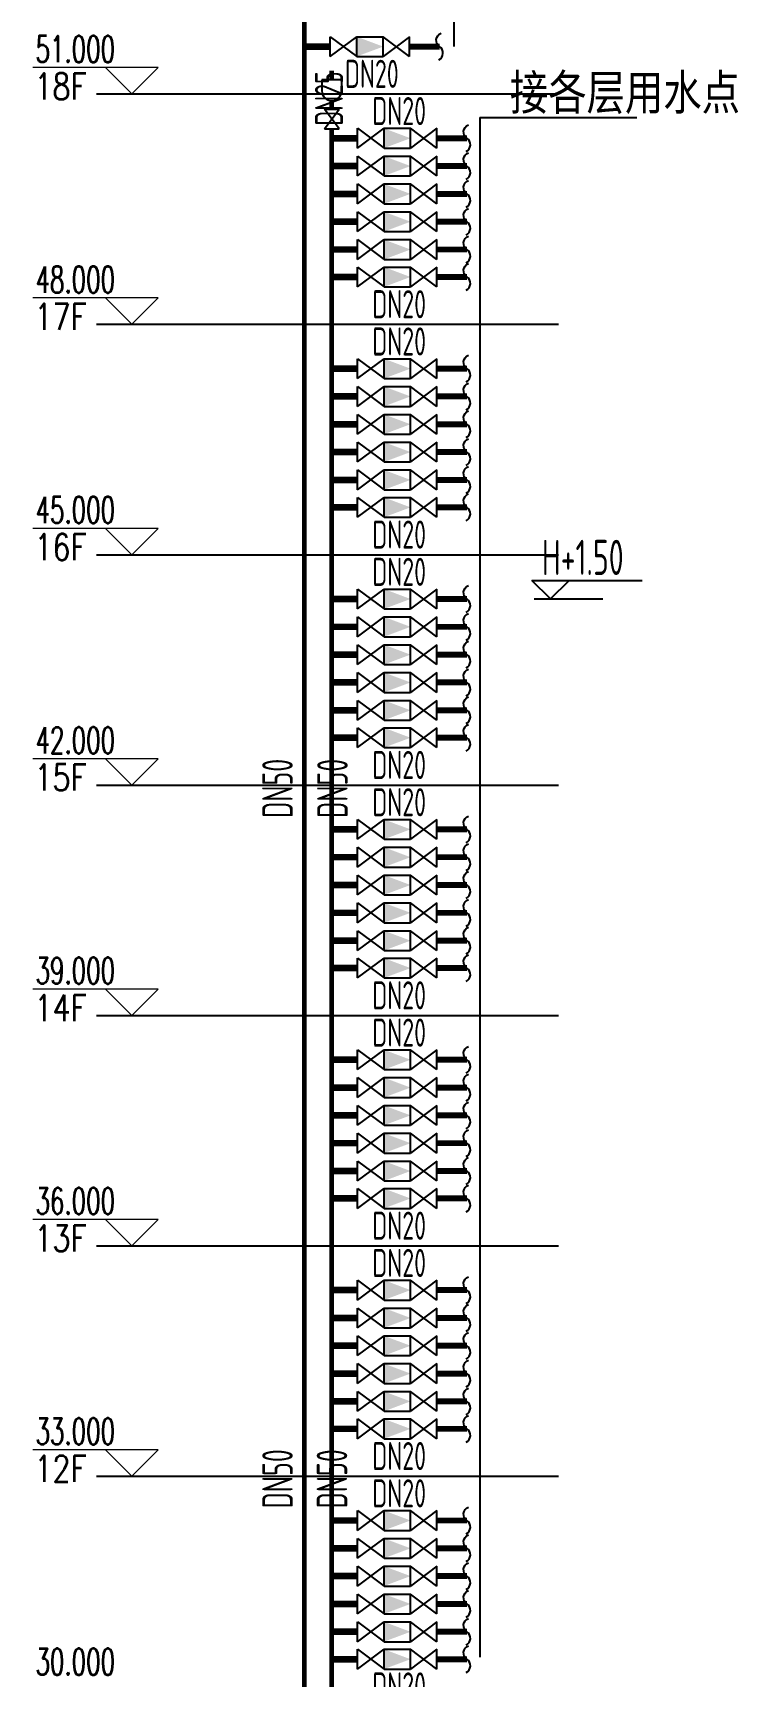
# Model space of a CAD drawing. Header units: millimetres. Extents: x 10779125 to 11142123, y -372083 to -144871.
# Drawn here: x 10897013 to 10902793, y -314739 to -301272 of the extents above; entities that cross this region are included whole.
import ezdxf
from ezdxf.enums import TextEntityAlignment as Align

# ---------------------------------------------------------------- set-up
doc = ezdxf.new("R2010")
doc.units = ezdxf.units.MM
doc.header["$LTSCALE"] = 1000
doc.header["$MEASUREMENT"] = 0
doc.layers.get('0').update_dxf_attribs({"color": 255, "linetype": 'CONTINUOUS'})
for name, color, linetype in [('_标注', 7, 'CONTINUOUS'), ('JG', 1, 'CONTINUOUS'), ('TWT', 7, 'CONTINUOUS'), ('TWT_TEXT', 7, 'CONTINUOUS'), ('W-OTHERS02', 7, 'CONTINUOUS'), ('WW_PJ', 7, 'CONTINUOUS'), ('喷淋', 6, 'CONTINUOUS'), ('消防', 3, 'CONTINUOUS')]:
    doc.layers.add(name, color=color, linetype=linetype)
doc.layers.add('TWT_ELEV', color=3, linetype='CONTINUOUS', lineweight=15)
doc.styles.add('_TWT_DIM', font='SIMPLEX', dxfattribs={"width": 0.8, "height": 3.5, "bigfont": 'HZTXT'})
doc.styles.add('_TWT_DIM_ELE', font='SIMPLEX', dxfattribs={"width": 0.8, "height": 3.5, "bigfont": 'HZTXT'})
doc.styles.add('gps_hz', font='tssdeng.shx', dxfattribs={"width": 0.7, "bigfont": 'tssdchn.shx'})
doc.styles.get("Standard").update_dxf_attribs({"font": 'symbol.ttf'})

# ---------------------------------------------------------------- blocks, each defined once
blk = doc.blocks.new('$DGFH')
blk.add_lwpolyline([(0.07, -1.01, -0.575183), (0, 0, 0.604745), (-0.11, 1.01, 16.924828)], format="xyb")

msp = doc.modelspace()

# ---------------------------------------------------------------- linework, layer by layer
for p, q in [((10900462.9, -290955), (10900462.9, -301384.8)), ((10900676.6, -301967), (10901961.8, -301967)), ((10900676.6, -301967), (10900676.6, -314583.6)), ((10901122.4, -305911.8), (10901684, -305911.8))]:
    msp.add_line(p, q)
at = {"layer": 'JG'}
for points, const_width in [([(10899237.9, -288179.3), (10899237.9, -333249.1)], 40.1), ([(10899237.9, -301384.7), (10899450.2, -301384.7)], 54.2), ([(10900100.4, -301384.7), (10900346.4, -301384.7)], 48.8), ([(10899462, -301657.8), (10899462, -301583.1)], 40.1), ([(10899462, -301898.7), (10899462, -301827)], 40.1), ([(10899462, -302059.3), (10899462, -333397.2)], 40.1), ([(10899462, -302135.8), (10899674.3, -302135.8)], 54.2), ([(10900324.5, -302135.8), (10900570.5, -302135.8)], 48.8), ([(10899462, -302363.8), (10899674.3, -302363.8)], 54.2), ([(10900324.5, -302363.8), (10900570.5, -302363.8)], 48.8), ([(10899462, -302591.7), (10899674.3, -302591.7)], 54.2), ([(10900324.5, -302591.7), (10900570.5, -302591.7)], 48.8), ([(10899462, -302819.7), (10899674.3, -302819.7)], 54.2), ([(10900324.5, -302819.7), (10900570.5, -302819.7)], 48.8), ([(10899462, -303047.7), (10899674.3, -303047.7)], 54.2), ([(10900324.5, -303047.7), (10900570.5, -303047.7)], 48.8), ([(10899462, -303272.7), (10899674.3, -303272.7)], 54.2), ([(10900324.5, -303272.7), (10900570.5, -303272.7)], 48.8), ([(10899462, -304023.8), (10899674.3, -304023.8)], 54.2), ([(10900324.5, -304023.8), (10900570.5, -304023.8)], 48.8), ([(10899462, -304251.8), (10899674.3, -304251.8)], 54.2), ([(10900324.5, -304251.8), (10900570.5, -304251.8)], 48.8), ([(10899462, -304479.7), (10899674.3, -304479.7)], 54.2), ([(10900324.5, -304479.7), (10900570.5, -304479.7)], 48.8), ([(10899462, -304707.7), (10899674.3, -304707.7)], 54.2), ([(10900324.5, -304707.7), (10900570.5, -304707.7)], 48.8), ([(10899462, -304935.7), (10899674.3, -304935.7)], 54.2), ([(10900324.5, -304935.7), (10900570.5, -304935.7)], 48.8), ([(10899462, -305160.7), (10899674.3, -305160.7)], 54.2), ([(10900324.5, -305160.7), (10900570.5, -305160.7)], 48.8), ([(10899462, -305911.8), (10899674.3, -305911.8)], 54.2), ([(10900324.5, -305911.8), (10900570.5, -305911.8)], 48.8), ([(10899462, -306139.8), (10899674.3, -306139.8)], 54.2), ([(10900324.5, -306139.8), (10900570.5, -306139.8)], 48.8), ([(10899462, -306367.7), (10899674.3, -306367.7)], 54.2), ([(10900324.5, -306367.7), (10900570.5, -306367.7)], 48.8), ([(10899462, -306595.7), (10899674.3, -306595.7)], 54.2), ([(10900324.5, -306595.7), (10900570.5, -306595.7)], 48.8), ([(10899462, -306823.7), (10899674.3, -306823.7)], 54.2), ([(10900324.5, -306823.7), (10900570.5, -306823.7)], 48.8), ([(10899462, -307048.7), (10899674.3, -307048.7)], 54.2), ([(10900324.5, -307048.7), (10900570.5, -307048.7)], 48.8), ([(10899462, -307799.8), (10899674.3, -307799.8)], 54.2), ([(10900324.5, -307799.8), (10900570.5, -307799.8)], 48.8), ([(10899462, -308027.8), (10899674.3, -308027.8)], 54.2), ([(10900324.5, -308027.8), (10900570.5, -308027.8)], 48.8), ([(10899462, -308255.7), (10899674.3, -308255.7)], 54.2), ([(10900324.5, -308255.7), (10900570.5, -308255.7)], 48.8), ([(10899462, -308483.7), (10899674.3, -308483.7)], 54.2), ([(10900324.5, -308483.7), (10900570.5, -308483.7)], 48.8), ([(10899462, -308711.7), (10899674.3, -308711.7)], 54.2), ([(10900324.5, -308711.7), (10900570.5, -308711.7)], 48.8), ([(10899462, -308936.7), (10899674.3, -308936.7)], 54.2), ([(10900324.5, -308936.7), (10900570.5, -308936.7)], 48.8), ([(10899462, -309687.8), (10899674.3, -309687.8)], 54.2), ([(10900324.5, -309687.8), (10900570.5, -309687.8)], 48.8), ([(10899462, -309915.8), (10899674.3, -309915.8)], 54.2), ([(10900324.5, -309915.8), (10900570.5, -309915.8)], 48.8), ([(10899462, -310143.7), (10899674.3, -310143.7)], 54.2), ([(10900324.5, -310143.7), (10900570.5, -310143.7)], 48.8), ([(10899462, -310371.7), (10899674.3, -310371.7)], 54.2), ([(10900324.5, -310371.7), (10900570.5, -310371.7)], 48.8), ([(10899462, -310599.7), (10899674.3, -310599.7)], 54.2), ([(10900324.5, -310599.7), (10900570.5, -310599.7)], 48.8), ([(10899462, -310824.7), (10899674.3, -310824.7)], 54.2), ([(10900324.5, -310824.7), (10900570.5, -310824.7)], 48.8), ([(10899462, -311575.8), (10899674.3, -311575.8)], 54.2), ([(10900324.5, -311575.8), (10900570.5, -311575.8)], 48.8), ([(10899462, -311803.8), (10899674.3, -311803.8)], 54.2), ([(10900324.5, -311803.8), (10900570.5, -311803.8)], 48.8), ([(10899462, -312031.7), (10899674.3, -312031.7)], 54.2), ([(10900324.5, -312031.7), (10900570.5, -312031.7)], 48.8), ([(10899462, -312259.7), (10899674.3, -312259.7)], 54.2), ([(10900324.5, -312259.7), (10900570.5, -312259.7)], 48.8), ([(10899462, -312487.7), (10899674.3, -312487.7)], 54.2), ([(10900324.5, -312487.7), (10900570.5, -312487.7)], 48.8), ([(10899462, -312712.7), (10899674.3, -312712.7)], 54.2), ([(10900324.5, -312712.7), (10900570.5, -312712.7)], 48.8), ([(10899462, -313463.8), (10899674.3, -313463.8)], 54.2), ([(10900324.5, -313463.8), (10900570.5, -313463.8)], 48.8), ([(10899462, -313691.8), (10899674.3, -313691.8)], 54.2), ([(10900324.5, -313691.8), (10900570.5, -313691.8)], 48.8), ([(10899462, -313919.7), (10899674.3, -313919.7)], 54.2), ([(10900324.5, -313919.7), (10900570.5, -313919.7)], 48.8), ([(10899462, -314147.7), (10899674.3, -314147.7)], 54.2), ([(10900324.5, -314147.7), (10900570.5, -314147.7)], 48.8), ([(10899462, -314375.7), (10899674.3, -314375.7)], 54.2), ([(10900324.5, -314375.7), (10900570.5, -314375.7)], 48.8), ([(10899462, -314600.7), (10899674.3, -314600.7)], 54.2), ([(10900324.5, -314600.7), (10900570.5, -314600.7)], 48.8)]:
    msp.add_lwpolyline(points, dxfattribs=dict(at, const_width=const_width))
at = {"layer": 'TWT', "color": 8}
for p, q in [((10897534.8, -301772.8), (10901321.3, -301772.8)), ((10897534.8, -303660.8), (10901321.3, -303660.8)), ((10897534.8, -305548.8), (10901321.3, -305548.8)), ((10897534.8, -307436.8), (10901321.3, -307436.8)), ((10897534.8, -309324.8), (10901321.3, -309324.8)), ((10897534.8, -311212.8), (10901321.3, -311212.8)), ((10897534.8, -313100.8), (10901321.3, -313100.8))]:
    msp.add_line(p, q, dxfattribs=at)
at = {"layer": 'TWT_ELEV'}
for p, q in [((10898041, -301556.8), (10897013.5, -301556.8)), ((10897825, -301772.8), (10897609, -301556.8)), ((10897825, -301772.8), (10898041, -301556.8)), ((10898041, -303444.8), (10897013.5, -303444.8)), ((10897825, -303660.8), (10897609, -303444.8)), ((10897825, -303660.8), (10898041, -303444.8)), ((10898041, -305332.8), (10897013.5, -305332.8)), ((10897825, -305548.8), (10897609, -305332.8)), ((10897825, -305548.8), (10898041, -305332.8)), ((10898041, -307220.8), (10897013.5, -307220.8)), ((10897825, -307436.8), (10897609, -307220.8)), ((10897825, -307436.8), (10898041, -307220.8)), ((10898041, -309108.8), (10897013.5, -309108.8)), ((10897825, -309324.8), (10897609, -309108.8)), ((10897825, -309324.8), (10898041, -309108.8)), ((10898041, -310996.8), (10897013.5, -310996.8)), ((10897825, -311212.8), (10897609, -310996.8)), ((10897825, -311212.8), (10898041, -310996.8)), ((10898041, -312884.8), (10897013.5, -312884.8)), ((10897825, -313100.8), (10897609, -312884.8)), ((10897825, -313100.8), (10898041, -312884.8))]:
    msp.add_line(p, q, dxfattribs=at)
at = {"layer": 'W-OTHERS02', "color": 0}
for p, q in [((10901254.5, -305911.8), (10901101.8, -305759)), ((10901101.8, -305759), (10901989.3, -305759)), ((10901254.5, -305911.8), (10901101.8, -305759)), ((10901101.8, -305759), (10902006.9, -305759)), ((10901254.5, -305911.8), (10901407.3, -305759)), ((10901254.5, -305911.8), (10901407.3, -305759))]:
    msp.add_line(p, q, dxfattribs=at)
at = {"layer": '喷淋'}
for p, q in [((10899450.2, -301465.9), (10899450.2, -301303.4)), ((10899450.2, -301465.9), (10899666.9, -301303.4)), ((10899450.2, -301303.4), (10899666.9, -301465.9)), ((10899666.9, -301303.4), (10899883.6, -301303.4)), ((10899666.9, -301465.9), (10899666.9, -301303.4)), ((10899666.9, -301465.9), (10899666.9, -301303.4)), ((10899666.9, -301465.9), (10899666.9, -301303.4)), ((10899666.9, -301465.9), (10899666.9, -301303.4)), ((10899666.9, -301465.9), (10899666.9, -301303.4)), ((10899666.9, -301465.9), (10899666.9, -301303.4)), ((10899666.9, -301465.9), (10899666.9, -301303.4)), ((10899666.9, -301465.9), (10899666.9, -301303.4)), ((10899666.9, -301465.9), (10899666.9, -301303.4)), ((10899883.6, -301465.9), (10899883.6, -301303.4)), ((10900100.4, -301465.9), (10899883.6, -301303.4)), ((10900100.4, -301303.4), (10899883.6, -301465.9)), ((10900100.4, -301465.9), (10900100.4, -301303.4)), ((10899666.9, -301465.9), (10899883.6, -301465.9)), ((10899522.2, -302059.3), (10899401.8, -301898.7)), ((10899401.8, -302059.3), (10899522.2, -301898.7)), ((10899401.8, -301898.7), (10899522.2, -301898.7)), ((10899401.8, -302059.3), (10899522.2, -302059.3)), ((10899674.3, -302217.1), (10899674.3, -302054.5)), ((10899674.3, -302217.1), (10899891, -302054.5)), ((10899674.3, -302054.5), (10899891, -302217.1)), ((10899891, -302054.5), (10900107.8, -302054.5)), ((10899891, -302217.1), (10899891, -302054.5)), ((10899891, -302217.1), (10899891, -302054.5)), ((10899891, -302217.1), (10899891, -302054.5)), ((10899891, -302217.1), (10899891, -302054.5)), ((10899891, -302217.1), (10899891, -302054.5)), ((10899891, -302217.1), (10899891, -302054.5)), ((10899891, -302217.1), (10899891, -302054.5)), ((10899891, -302217.1), (10899891, -302054.5)), ((10899891, -302217.1), (10899891, -302054.5)), ((10900107.8, -302217.1), (10900107.8, -302054.5)), ((10900324.5, -302217.1), (10900107.8, -302054.5)), ((10900324.5, -302054.5), (10900107.8, -302217.1)), ((10900324.5, -302217.1), (10900324.5, -302054.5)), ((10899674.3, -302445), (10899674.3, -302282.5)), ((10899674.3, -302445), (10899891, -302282.5)), ((10899674.3, -302282.5), (10899891, -302445)), ((10899891, -302217.1), (10900107.8, -302217.1)), ((10899891, -302282.5), (10900107.8, -302282.5)), ((10899891, -302445), (10899891, -302282.5)), ((10899891, -302445), (10899891, -302282.5)), ((10899891, -302445), (10899891, -302282.5)), ((10899891, -302445), (10899891, -302282.5)), ((10899891, -302445), (10899891, -302282.5)), ((10899891, -302445), (10899891, -302282.5)), ((10899891, -302445), (10899891, -302282.5)), ((10899891, -302445), (10899891, -302282.5)), ((10899891, -302445), (10899891, -302282.5)), ((10900107.8, -302445), (10900107.8, -302282.5)), ((10900324.5, -302445), (10900107.8, -302282.5)), ((10900324.5, -302282.5), (10900107.8, -302445)), ((10900324.5, -302445), (10900324.5, -302282.5)), ((10899891, -302445), (10900107.8, -302445)), ((10899674.3, -302673), (10899674.3, -302510.5)), ((10899674.3, -302673), (10899891, -302510.5)), ((10899674.3, -302510.5), (10899891, -302673)), ((10899891, -302510.5), (10900107.8, -302510.5)), ((10899891, -302673), (10899891, -302510.5)), ((10899891, -302673), (10899891, -302510.5)), ((10899891, -302673), (10899891, -302510.5)), ((10899891, -302673), (10899891, -302510.5)), ((10899891, -302673), (10899891, -302510.5)), ((10899891, -302673), (10899891, -302510.5)), ((10899891, -302673), (10899891, -302510.5)), ((10899891, -302673), (10899891, -302510.5)), ((10899891, -302673), (10899891, -302510.5)), ((10900107.8, -302673), (10900107.8, -302510.5)), ((10900324.5, -302673), (10900107.8, -302510.5)), ((10900324.5, -302510.5), (10900107.8, -302673)), ((10900324.5, -302673), (10900324.5, -302510.5)), ((10899674.3, -302901), (10899674.3, -302738.4)), ((10899674.3, -302901), (10899891, -302738.4)), ((10899674.3, -302738.4), (10899891, -302901)), ((10899891, -302673), (10900107.8, -302673)), ((10899891, -302738.4), (10900107.8, -302738.4)), ((10899891, -302901), (10899891, -302738.4)), ((10899891, -302901), (10899891, -302738.4)), ((10899891, -302901), (10899891, -302738.4)), ((10899891, -302901), (10899891, -302738.4)), ((10899891, -302901), (10899891, -302738.4)), ((10899891, -302901), (10899891, -302738.4)), ((10899891, -302901), (10899891, -302738.4)), ((10899891, -302901), (10899891, -302738.4)), ((10899891, -302901), (10899891, -302738.4)), ((10900107.8, -302901), (10900107.8, -302738.4)), ((10900324.5, -302901), (10900107.8, -302738.4)), ((10900324.5, -302738.4), (10900107.8, -302901)), ((10900324.5, -302901), (10900324.5, -302738.4)), ((10899674.3, -303129), (10899674.3, -302966.4)), ((10899674.3, -303129), (10899891, -302966.4)), ((10899674.3, -302966.4), (10899891, -303129)), ((10899891, -302901), (10900107.8, -302901)), ((10899891, -302966.4), (10900107.8, -302966.4)), ((10899891, -303129), (10899891, -302966.4)), ((10899891, -303129), (10899891, -302966.4)), ((10899891, -303129), (10899891, -302966.4)), ((10899891, -303129), (10899891, -302966.4)), ((10899891, -303129), (10899891, -302966.4)), ((10899891, -303129), (10899891, -302966.4)), ((10899891, -303129), (10899891, -302966.4)), ((10899891, -303129), (10899891, -302966.4)), ((10899891, -303129), (10899891, -302966.4)), ((10900107.8, -303129), (10900107.8, -302966.4)), ((10900324.5, -303129), (10900107.8, -302966.4)), ((10900324.5, -302966.4), (10900107.8, -303129)), ((10900324.5, -303129), (10900324.5, -302966.4)), ((10899891, -303129), (10900107.8, -303129)), ((10899674.3, -303353.9), (10899674.3, -303191.4)), ((10899674.3, -303353.9), (10899891, -303191.4)), ((10899674.3, -303191.4), (10899891, -303353.9)), ((10899891, -303191.4), (10900107.8, -303191.4)), ((10899891, -303353.9), (10899891, -303191.4)), ((10899891, -303353.9), (10899891, -303191.4)), ((10899891, -303353.9), (10899891, -303191.4)), ((10899891, -303353.9), (10899891, -303191.4)), ((10899891, -303353.9), (10899891, -303191.4)), ((10899891, -303353.9), (10899891, -303191.4)), ((10899891, -303353.9), (10899891, -303191.4)), ((10899891, -303353.9), (10899891, -303191.4)), ((10899891, -303353.9), (10899891, -303191.4)), ((10900107.8, -303353.9), (10900107.8, -303191.4)), ((10900324.5, -303353.9), (10900107.8, -303191.4)), ((10900324.5, -303191.4), (10900107.8, -303353.9)), ((10900324.5, -303353.9), (10900324.5, -303191.4)), ((10899891, -303353.9), (10900107.8, -303353.9)), ((10899674.3, -304105.1), (10899674.3, -303942.5)), ((10899674.3, -304105.1), (10899891, -303942.5)), ((10899674.3, -303942.5), (10899891, -304105.1)), ((10899891, -303942.5), (10900107.8, -303942.5)), ((10899891, -304105.1), (10899891, -303942.5)), ((10899891, -304105.1), (10899891, -303942.5)), ((10899891, -304105.1), (10899891, -303942.5)), ((10899891, -304105.1), (10899891, -303942.5)), ((10899891, -304105.1), (10899891, -303942.5)), ((10899891, -304105.1), (10899891, -303942.5)), ((10899891, -304105.1), (10899891, -303942.5)), ((10899891, -304105.1), (10899891, -303942.5)), ((10899891, -304105.1), (10899891, -303942.5)), ((10900107.8, -304105.1), (10900107.8, -303942.5)), ((10900324.5, -304105.1), (10900107.8, -303942.5)), ((10900324.5, -303942.5), (10900107.8, -304105.1)), ((10900324.5, -304105.1), (10900324.5, -303942.5)), ((10899674.3, -304333), (10899674.3, -304170.5)), ((10899674.3, -304333), (10899891, -304170.5)), ((10899674.3, -304170.5), (10899891, -304333)), ((10899891, -304105.1), (10900107.8, -304105.1)), ((10899891, -304170.5), (10900107.8, -304170.5)), ((10899891, -304333), (10899891, -304170.5)), ((10899891, -304333), (10899891, -304170.5)), ((10899891, -304333), (10899891, -304170.5)), ((10899891, -304333), (10899891, -304170.5)), ((10899891, -304333), (10899891, -304170.5)), ((10899891, -304333), (10899891, -304170.5)), ((10899891, -304333), (10899891, -304170.5)), ((10899891, -304333), (10899891, -304170.5)), ((10899891, -304333), (10899891, -304170.5)), ((10900107.8, -304333), (10900107.8, -304170.5)), ((10900324.5, -304333), (10900107.8, -304170.5)), ((10900324.5, -304170.5), (10900107.8, -304333)), ((10900324.5, -304333), (10900324.5, -304170.5)), ((10899891, -304333), (10900107.8, -304333)), ((10899674.3, -304561), (10899674.3, -304398.5)), ((10899674.3, -304561), (10899891, -304398.5)), ((10899674.3, -304398.5), (10899891, -304561)), ((10899891, -304398.5), (10900107.8, -304398.5)), ((10899891, -304561), (10899891, -304398.5)), ((10899891, -304561), (10899891, -304398.5)), ((10899891, -304561), (10899891, -304398.5)), ((10899891, -304561), (10899891, -304398.5)), ((10899891, -304561), (10899891, -304398.5)), ((10899891, -304561), (10899891, -304398.5)), ((10899891, -304561), (10899891, -304398.5)), ((10899891, -304561), (10899891, -304398.5)), ((10899891, -304561), (10899891, -304398.5)), ((10900107.8, -304561), (10900107.8, -304398.5)), ((10900324.5, -304561), (10900107.8, -304398.5)), ((10900324.5, -304398.5), (10900107.8, -304561)), ((10900324.5, -304561), (10900324.5, -304398.5)), ((10899674.3, -304789), (10899674.3, -304626.4)), ((10899674.3, -304789), (10899891, -304626.4)), ((10899674.3, -304626.4), (10899891, -304789)), ((10899891, -304561), (10900107.8, -304561)), ((10899891, -304626.4), (10900107.8, -304626.4)), ((10899891, -304789), (10899891, -304626.4)), ((10899891, -304789), (10899891, -304626.4)), ((10899891, -304789), (10899891, -304626.4)), ((10899891, -304789), (10899891, -304626.4)), ((10899891, -304789), (10899891, -304626.4)), ((10899891, -304789), (10899891, -304626.4)), ((10899891, -304789), (10899891, -304626.4)), ((10899891, -304789), (10899891, -304626.4)), ((10899891, -304789), (10899891, -304626.4)), ((10900107.8, -304789), (10900107.8, -304626.4)), ((10900324.5, -304789), (10900107.8, -304626.4)), ((10900324.5, -304626.4), (10900107.8, -304789)), ((10900324.5, -304789), (10900324.5, -304626.4)), ((10899674.3, -305017), (10899674.3, -304854.4)), ((10899674.3, -305017), (10899891, -304854.4)), ((10899674.3, -304854.4), (10899891, -305017)), ((10899891, -304789), (10900107.8, -304789)), ((10899891, -304854.4), (10900107.8, -304854.4)), ((10899891, -305017), (10899891, -304854.4)), ((10899891, -305017), (10899891, -304854.4)), ((10899891, -305017), (10899891, -304854.4)), ((10899891, -305017), (10899891, -304854.4)), ((10899891, -305017), (10899891, -304854.4)), ((10899891, -305017), (10899891, -304854.4)), ((10899891, -305017), (10899891, -304854.4)), ((10899891, -305017), (10899891, -304854.4)), ((10899891, -305017), (10899891, -304854.4)), ((10900107.8, -305017), (10900107.8, -304854.4)), ((10900324.5, -305017), (10900107.8, -304854.4)), ((10900324.5, -304854.4), (10900107.8, -305017)), ((10900324.5, -305017), (10900324.5, -304854.4)), ((10899891, -305017), (10900107.8, -305017)), ((10899674.3, -305241.9), (10899674.3, -305079.4)), ((10899674.3, -305241.9), (10899891, -305079.4)), ((10899674.3, -305079.4), (10899891, -305241.9)), ((10899891, -305079.4), (10900107.8, -305079.4)), ((10899891, -305241.9), (10899891, -305079.4)), ((10899891, -305241.9), (10899891, -305079.4)), ((10899891, -305241.9), (10899891, -305079.4)), ((10899891, -305241.9), (10899891, -305079.4)), ((10899891, -305241.9), (10899891, -305079.4)), ((10899891, -305241.9), (10899891, -305079.4)), ((10899891, -305241.9), (10899891, -305079.4)), ((10899891, -305241.9), (10899891, -305079.4)), ((10899891, -305241.9), (10899891, -305079.4)), ((10900107.8, -305241.9), (10900107.8, -305079.4)), ((10900324.5, -305241.9), (10900107.8, -305079.4)), ((10900324.5, -305079.4), (10900107.8, -305241.9)), ((10900324.5, -305241.9), (10900324.5, -305079.4)), ((10899891, -305241.9), (10900107.8, -305241.9)), ((10899674.3, -305993.1), (10899674.3, -305830.5)), ((10899674.3, -305993.1), (10899891, -305830.5)), ((10899674.3, -305830.5), (10899891, -305993.1)), ((10899891, -305830.5), (10900107.8, -305830.5)), ((10899891, -305993.1), (10899891, -305830.5)), ((10899891, -305993.1), (10899891, -305830.5)), ((10899891, -305993.1), (10899891, -305830.5)), ((10899891, -305993.1), (10899891, -305830.5)), ((10899891, -305993.1), (10899891, -305830.5)), ((10899891, -305993.1), (10899891, -305830.5)), ((10899891, -305993.1), (10899891, -305830.5)), ((10899891, -305993.1), (10899891, -305830.5)), ((10899891, -305993.1), (10899891, -305830.5)), ((10900107.8, -305993.1), (10900107.8, -305830.5)), ((10900324.5, -305993.1), (10900107.8, -305830.5)), ((10900324.5, -305830.5), (10900107.8, -305993.1)), ((10900324.5, -305993.1), (10900324.5, -305830.5)), ((10899674.3, -306221), (10899674.3, -306058.5)), ((10899674.3, -306221), (10899891, -306058.5)), ((10899674.3, -306058.5), (10899891, -306221)), ((10899891, -305993.1), (10900107.8, -305993.1)), ((10899891, -306058.5), (10900107.8, -306058.5)), ((10899891, -306221), (10899891, -306058.5)), ((10899891, -306221), (10899891, -306058.5)), ((10899891, -306221), (10899891, -306058.5)), ((10899891, -306221), (10899891, -306058.5)), ((10899891, -306221), (10899891, -306058.5)), ((10899891, -306221), (10899891, -306058.5)), ((10899891, -306221), (10899891, -306058.5)), ((10899891, -306221), (10899891, -306058.5)), ((10899891, -306221), (10899891, -306058.5)), ((10900107.8, -306221), (10900107.8, -306058.5)), ((10900324.5, -306221), (10900107.8, -306058.5)), ((10900324.5, -306058.5), (10900107.8, -306221)), ((10900324.5, -306221), (10900324.5, -306058.5)), ((10899891, -306221), (10900107.8, -306221)), ((10899674.3, -306449), (10899674.3, -306286.5)), ((10899674.3, -306449), (10899891, -306286.5)), ((10899674.3, -306286.5), (10899891, -306449)), ((10899891, -306286.5), (10900107.8, -306286.5)), ((10899891, -306449), (10899891, -306286.5)), ((10899891, -306449), (10899891, -306286.5)), ((10899891, -306449), (10899891, -306286.5)), ((10899891, -306449), (10899891, -306286.5)), ((10899891, -306449), (10899891, -306286.5)), ((10899891, -306449), (10899891, -306286.5)), ((10899891, -306449), (10899891, -306286.5)), ((10899891, -306449), (10899891, -306286.5)), ((10899891, -306449), (10899891, -306286.5)), ((10900107.8, -306449), (10900107.8, -306286.5)), ((10900324.5, -306449), (10900107.8, -306286.5)), ((10900324.5, -306286.5), (10900107.8, -306449)), ((10900324.5, -306449), (10900324.5, -306286.5)), ((10899674.3, -306677), (10899674.3, -306514.4)), ((10899674.3, -306677), (10899891, -306514.4)), ((10899674.3, -306514.4), (10899891, -306677)), ((10899891, -306449), (10900107.8, -306449)), ((10899891, -306514.4), (10900107.8, -306514.4)), ((10899891, -306677), (10899891, -306514.4)), ((10899891, -306677), (10899891, -306514.4)), ((10899891, -306677), (10899891, -306514.4)), ((10899891, -306677), (10899891, -306514.4)), ((10899891, -306677), (10899891, -306514.4)), ((10899891, -306677), (10899891, -306514.4)), ((10899891, -306677), (10899891, -306514.4)), ((10899891, -306677), (10899891, -306514.4)), ((10899891, -306677), (10899891, -306514.4)), ((10900107.8, -306677), (10900107.8, -306514.4)), ((10900324.5, -306677), (10900107.8, -306514.4)), ((10900324.5, -306514.4), (10900107.8, -306677)), ((10900324.5, -306677), (10900324.5, -306514.4)), ((10899674.3, -306905), (10899674.3, -306742.4)), ((10899674.3, -306905), (10899891, -306742.4)), ((10899674.3, -306742.4), (10899891, -306905)), ((10899891, -306677), (10900107.8, -306677)), ((10899891, -306742.4), (10900107.8, -306742.4)), ((10899891, -306905), (10899891, -306742.4)), ((10899891, -306905), (10899891, -306742.4)), ((10899891, -306905), (10899891, -306742.4)), ((10899891, -306905), (10899891, -306742.4)), ((10899891, -306905), (10899891, -306742.4)), ((10899891, -306905), (10899891, -306742.4)), ((10899891, -306905), (10899891, -306742.4)), ((10899891, -306905), (10899891, -306742.4)), ((10899891, -306905), (10899891, -306742.4)), ((10900107.8, -306905), (10900107.8, -306742.4)), ((10900324.5, -306905), (10900107.8, -306742.4)), ((10900324.5, -306742.4), (10900107.8, -306905)), ((10900324.5, -306905), (10900324.5, -306742.4)), ((10899891, -306905), (10900107.8, -306905)), ((10899674.3, -307129.9), (10899674.3, -306967.4)), ((10899674.3, -307129.9), (10899891, -306967.4)), ((10899674.3, -306967.4), (10899891, -307129.9)), ((10899891, -306967.4), (10900107.8, -306967.4)), ((10899891, -307129.9), (10899891, -306967.4)), ((10899891, -307129.9), (10899891, -306967.4)), ((10899891, -307129.9), (10899891, -306967.4)), ((10899891, -307129.9), (10899891, -306967.4)), ((10899891, -307129.9), (10899891, -306967.4)), ((10899891, -307129.9), (10899891, -306967.4)), ((10899891, -307129.9), (10899891, -306967.4)), ((10899891, -307129.9), (10899891, -306967.4)), ((10899891, -307129.9), (10899891, -306967.4)), ((10900107.8, -307129.9), (10900107.8, -306967.4)), ((10900324.5, -307129.9), (10900107.8, -306967.4)), ((10900324.5, -306967.4), (10900107.8, -307129.9)), ((10900324.5, -307129.9), (10900324.5, -306967.4)), ((10899891, -307129.9), (10900107.8, -307129.9)), ((10899674.3, -307881.1), (10899674.3, -307718.5)), ((10899674.3, -307881.1), (10899891, -307718.5)), ((10899674.3, -307718.5), (10899891, -307881.1)), ((10899891, -307718.5), (10900107.8, -307718.5)), ((10899891, -307881.1), (10899891, -307718.5)), ((10899891, -307881.1), (10899891, -307718.5)), ((10899891, -307881.1), (10899891, -307718.5)), ((10899891, -307881.1), (10899891, -307718.5)), ((10899891, -307881.1), (10899891, -307718.5)), ((10899891, -307881.1), (10899891, -307718.5)), ((10899891, -307881.1), (10899891, -307718.5)), ((10899891, -307881.1), (10899891, -307718.5)), ((10899891, -307881.1), (10899891, -307718.5)), ((10900107.8, -307881.1), (10900107.8, -307718.5)), ((10900324.5, -307881.1), (10900107.8, -307718.5)), ((10900324.5, -307718.5), (10900107.8, -307881.1)), ((10900324.5, -307881.1), (10900324.5, -307718.5)), ((10899674.3, -308109), (10899674.3, -307946.5)), ((10899674.3, -308109), (10899891, -307946.5)), ((10899674.3, -307946.5), (10899891, -308109)), ((10899891, -307881.1), (10900107.8, -307881.1)), ((10899891, -307946.5), (10900107.8, -307946.5)), ((10899891, -308109), (10899891, -307946.5)), ((10899891, -308109), (10899891, -307946.5)), ((10899891, -308109), (10899891, -307946.5)), ((10899891, -308109), (10899891, -307946.5)), ((10899891, -308109), (10899891, -307946.5)), ((10899891, -308109), (10899891, -307946.5)), ((10899891, -308109), (10899891, -307946.5)), ((10899891, -308109), (10899891, -307946.5)), ((10899891, -308109), (10899891, -307946.5)), ((10900107.8, -308109), (10900107.8, -307946.5)), ((10900324.5, -308109), (10900107.8, -307946.5)), ((10900324.5, -307946.5), (10900107.8, -308109)), ((10900324.5, -308109), (10900324.5, -307946.5)), ((10899891, -308109), (10900107.8, -308109)), ((10899674.3, -308337), (10899674.3, -308174.5)), ((10899674.3, -308337), (10899891, -308174.5)), ((10899674.3, -308174.5), (10899891, -308337)), ((10899891, -308174.5), (10900107.8, -308174.5)), ((10899891, -308337), (10899891, -308174.5)), ((10899891, -308337), (10899891, -308174.5)), ((10899891, -308337), (10899891, -308174.5)), ((10899891, -308337), (10899891, -308174.5)), ((10899891, -308337), (10899891, -308174.5)), ((10899891, -308337), (10899891, -308174.5)), ((10899891, -308337), (10899891, -308174.5)), ((10899891, -308337), (10899891, -308174.5)), ((10899891, -308337), (10899891, -308174.5)), ((10900107.8, -308337), (10900107.8, -308174.5)), ((10900324.5, -308337), (10900107.8, -308174.5)), ((10900324.5, -308174.5), (10900107.8, -308337)), ((10900324.5, -308337), (10900324.5, -308174.5)), ((10899891, -308337), (10900107.8, -308337)), ((10899674.3, -308565), (10899674.3, -308402.4)), ((10899674.3, -308565), (10899891, -308402.4)), ((10899674.3, -308402.4), (10899891, -308565)), ((10899891, -308402.4), (10900107.8, -308402.4)), ((10899891, -308565), (10899891, -308402.4)), ((10899891, -308565), (10899891, -308402.4)), ((10899891, -308565), (10899891, -308402.4)), ((10899891, -308565), (10899891, -308402.4)), ((10899891, -308565), (10899891, -308402.4)), ((10899891, -308565), (10899891, -308402.4)), ((10899891, -308565), (10899891, -308402.4)), ((10899891, -308565), (10899891, -308402.4)), ((10899891, -308565), (10899891, -308402.4)), ((10900107.8, -308565), (10900107.8, -308402.4)), ((10900324.5, -308565), (10900107.8, -308402.4)), ((10900324.5, -308402.4), (10900107.8, -308565)), ((10900324.5, -308565), (10900324.5, -308402.4)), ((10899674.3, -308793), (10899674.3, -308630.4)), ((10899674.3, -308793), (10899891, -308630.4)), ((10899674.3, -308630.4), (10899891, -308793)), ((10899891, -308565), (10900107.8, -308565)), ((10899891, -308630.4), (10900107.8, -308630.4)), ((10899891, -308793), (10899891, -308630.4)), ((10899891, -308793), (10899891, -308630.4)), ((10899891, -308793), (10899891, -308630.4)), ((10899891, -308793), (10899891, -308630.4)), ((10899891, -308793), (10899891, -308630.4)), ((10899891, -308793), (10899891, -308630.4)), ((10899891, -308793), (10899891, -308630.4)), ((10899891, -308793), (10899891, -308630.4)), ((10899891, -308793), (10899891, -308630.4)), ((10900107.8, -308793), (10900107.8, -308630.4)), ((10900324.5, -308793), (10900107.8, -308630.4)), ((10900324.5, -308630.4), (10900107.8, -308793)), ((10900324.5, -308793), (10900324.5, -308630.4)), ((10899891, -308793), (10900107.8, -308793)), ((10899674.3, -309017.9), (10899674.3, -308855.4)), ((10899674.3, -309017.9), (10899891, -308855.4)), ((10899674.3, -308855.4), (10899891, -309017.9)), ((10899891, -308855.4), (10900107.8, -308855.4)), ((10899891, -309017.9), (10899891, -308855.4)), ((10899891, -309017.9), (10899891, -308855.4)), ((10899891, -309017.9), (10899891, -308855.4)), ((10899891, -309017.9), (10899891, -308855.4)), ((10899891, -309017.9), (10899891, -308855.4)), ((10899891, -309017.9), (10899891, -308855.4)), ((10899891, -309017.9), (10899891, -308855.4)), ((10899891, -309017.9), (10899891, -308855.4)), ((10899891, -309017.9), (10899891, -308855.4)), ((10900107.8, -309017.9), (10900107.8, -308855.4)), ((10900324.5, -309017.9), (10900107.8, -308855.4)), ((10900324.5, -308855.4), (10900107.8, -309017.9)), ((10900324.5, -309017.9), (10900324.5, -308855.4)), ((10899891, -309017.9), (10900107.8, -309017.9)), ((10899674.3, -309769.1), (10899674.3, -309606.5)), ((10899674.3, -309769.1), (10899891, -309606.5)), ((10899674.3, -309606.5), (10899891, -309769.1)), ((10899891, -309606.5), (10900107.8, -309606.5)), ((10899891, -309769.1), (10899891, -309606.5)), ((10899891, -309769.1), (10899891, -309606.5)), ((10899891, -309769.1), (10899891, -309606.5)), ((10899891, -309769.1), (10899891, -309606.5)), ((10899891, -309769.1), (10899891, -309606.5)), ((10899891, -309769.1), (10899891, -309606.5)), ((10899891, -309769.1), (10899891, -309606.5)), ((10899891, -309769.1), (10899891, -309606.5)), ((10899891, -309769.1), (10899891, -309606.5)), ((10900107.8, -309769.1), (10900107.8, -309606.5)), ((10900324.5, -309769.1), (10900107.8, -309606.5)), ((10900324.5, -309606.5), (10900107.8, -309769.1)), ((10900324.5, -309769.1), (10900324.5, -309606.5)), ((10899674.3, -309997), (10899674.3, -309834.5)), ((10899674.3, -309997), (10899891, -309834.5)), ((10899674.3, -309834.5), (10899891, -309997)), ((10899891, -309769.1), (10900107.8, -309769.1)), ((10899891, -309834.5), (10900107.8, -309834.5)), ((10899891, -309997), (10899891, -309834.5)), ((10899891, -309997), (10899891, -309834.5)), ((10899891, -309997), (10899891, -309834.5)), ((10899891, -309997), (10899891, -309834.5)), ((10899891, -309997), (10899891, -309834.5)), ((10899891, -309997), (10899891, -309834.5)), ((10899891, -309997), (10899891, -309834.5)), ((10899891, -309997), (10899891, -309834.5)), ((10899891, -309997), (10899891, -309834.5)), ((10900107.8, -309997), (10900107.8, -309834.5)), ((10900324.5, -309997), (10900107.8, -309834.5)), ((10900324.5, -309834.5), (10900107.8, -309997)), ((10900324.5, -309997), (10900324.5, -309834.5)), ((10899891, -309997), (10900107.8, -309997)), ((10899674.3, -310225), (10899674.3, -310062.5)), ((10899674.3, -310225), (10899891, -310062.5)), ((10899674.3, -310062.5), (10899891, -310225)), ((10899891, -310062.5), (10900107.8, -310062.5)), ((10899891, -310225), (10899891, -310062.5)), ((10899891, -310225), (10899891, -310062.5)), ((10899891, -310225), (10899891, -310062.5)), ((10899891, -310225), (10899891, -310062.5)), ((10899891, -310225), (10899891, -310062.5)), ((10899891, -310225), (10899891, -310062.5)), ((10899891, -310225), (10899891, -310062.5)), ((10899891, -310225), (10899891, -310062.5)), ((10899891, -310225), (10899891, -310062.5)), ((10900107.8, -310225), (10900107.8, -310062.5)), ((10900324.5, -310225), (10900107.8, -310062.5)), ((10900324.5, -310062.5), (10900107.8, -310225)), ((10900324.5, -310225), (10900324.5, -310062.5)), ((10899891, -310225), (10900107.8, -310225)), ((10899674.3, -310453), (10899674.3, -310290.4)), ((10899674.3, -310453), (10899891, -310290.4)), ((10899674.3, -310290.4), (10899891, -310453)), ((10899891, -310290.4), (10900107.8, -310290.4)), ((10899891, -310453), (10899891, -310290.4)), ((10899891, -310453), (10899891, -310290.4)), ((10899891, -310453), (10899891, -310290.4)), ((10899891, -310453), (10899891, -310290.4)), ((10899891, -310453), (10899891, -310290.4)), ((10899891, -310453), (10899891, -310290.4)), ((10899891, -310453), (10899891, -310290.4)), ((10899891, -310453), (10899891, -310290.4)), ((10899891, -310453), (10899891, -310290.4)), ((10900107.8, -310453), (10900107.8, -310290.4)), ((10900324.5, -310453), (10900107.8, -310290.4)), ((10900324.5, -310290.4), (10900107.8, -310453)), ((10900324.5, -310453), (10900324.5, -310290.4)), ((10899674.3, -310681), (10899674.3, -310518.4)), ((10899674.3, -310681), (10899891, -310518.4)), ((10899674.3, -310518.4), (10899891, -310681)), ((10899891, -310453), (10900107.8, -310453)), ((10899891, -310518.4), (10900107.8, -310518.4)), ((10899891, -310681), (10899891, -310518.4)), ((10899891, -310681), (10899891, -310518.4)), ((10899891, -310681), (10899891, -310518.4)), ((10899891, -310681), (10899891, -310518.4)), ((10899891, -310681), (10899891, -310518.4)), ((10899891, -310681), (10899891, -310518.4)), ((10899891, -310681), (10899891, -310518.4)), ((10899891, -310681), (10899891, -310518.4)), ((10899891, -310681), (10899891, -310518.4)), ((10900107.8, -310681), (10900107.8, -310518.4)), ((10900324.5, -310681), (10900107.8, -310518.4)), ((10900324.5, -310518.4), (10900107.8, -310681)), ((10900324.5, -310681), (10900324.5, -310518.4)), ((10899891, -310681), (10900107.8, -310681)), ((10899674.3, -310905.9), (10899674.3, -310743.4)), ((10899674.3, -310905.9), (10899891, -310743.4)), ((10899674.3, -310743.4), (10899891, -310905.9)), ((10899891, -310743.4), (10900107.8, -310743.4)), ((10899891, -310905.9), (10899891, -310743.4)), ((10899891, -310905.9), (10899891, -310743.4)), ((10899891, -310905.9), (10899891, -310743.4)), ((10899891, -310905.9), (10899891, -310743.4)), ((10899891, -310905.9), (10899891, -310743.4)), ((10899891, -310905.9), (10899891, -310743.4)), ((10899891, -310905.9), (10899891, -310743.4)), ((10899891, -310905.9), (10899891, -310743.4)), ((10899891, -310905.9), (10899891, -310743.4)), ((10900107.8, -310905.9), (10900107.8, -310743.4)), ((10900324.5, -310905.9), (10900107.8, -310743.4)), ((10900324.5, -310743.4), (10900107.8, -310905.9)), ((10900324.5, -310905.9), (10900324.5, -310743.4)), ((10899891, -310905.9), (10900107.8, -310905.9)), ((10899674.3, -311657.1), (10899674.3, -311494.5)), ((10899674.3, -311657.1), (10899891, -311494.5)), ((10899674.3, -311494.5), (10899891, -311657.1)), ((10899891, -311494.5), (10900107.8, -311494.5)), ((10899891, -311657.1), (10899891, -311494.5)), ((10899891, -311657.1), (10899891, -311494.5)), ((10899891, -311657.1), (10899891, -311494.5)), ((10899891, -311657.1), (10899891, -311494.5)), ((10899891, -311657.1), (10899891, -311494.5)), ((10899891, -311657.1), (10899891, -311494.5)), ((10899891, -311657.1), (10899891, -311494.5)), ((10899891, -311657.1), (10899891, -311494.5)), ((10899891, -311657.1), (10899891, -311494.5)), ((10900107.8, -311657.1), (10900107.8, -311494.5)), ((10900324.5, -311657.1), (10900107.8, -311494.5)), ((10900324.5, -311494.5), (10900107.8, -311657.1)), ((10900324.5, -311657.1), (10900324.5, -311494.5)), ((10899674.3, -311885), (10899674.3, -311722.5)), ((10899674.3, -311885), (10899891, -311722.5)), ((10899674.3, -311722.5), (10899891, -311885)), ((10899891, -311657.1), (10900107.8, -311657.1)), ((10899891, -311722.5), (10900107.8, -311722.5)), ((10899891, -311885), (10899891, -311722.5)), ((10899891, -311885), (10899891, -311722.5)), ((10899891, -311885), (10899891, -311722.5)), ((10899891, -311885), (10899891, -311722.5)), ((10899891, -311885), (10899891, -311722.5)), ((10899891, -311885), (10899891, -311722.5)), ((10899891, -311885), (10899891, -311722.5)), ((10899891, -311885), (10899891, -311722.5)), ((10899891, -311885), (10899891, -311722.5)), ((10900107.8, -311885), (10900107.8, -311722.5)), ((10900324.5, -311885), (10900107.8, -311722.5)), ((10900324.5, -311722.5), (10900107.8, -311885)), ((10900324.5, -311885), (10900324.5, -311722.5)), ((10899891, -311885), (10900107.8, -311885)), ((10899674.3, -312113), (10899674.3, -311950.5)), ((10899674.3, -312113), (10899891, -311950.5)), ((10899674.3, -311950.5), (10899891, -312113)), ((10899891, -311950.5), (10900107.8, -311950.5)), ((10899891, -312113), (10899891, -311950.5)), ((10899891, -312113), (10899891, -311950.5)), ((10899891, -312113), (10899891, -311950.5)), ((10899891, -312113), (10899891, -311950.5)), ((10899891, -312113), (10899891, -311950.5)), ((10899891, -312113), (10899891, -311950.5)), ((10899891, -312113), (10899891, -311950.5)), ((10899891, -312113), (10899891, -311950.5)), ((10899891, -312113), (10899891, -311950.5)), ((10900107.8, -312113), (10900107.8, -311950.5)), ((10900324.5, -312113), (10900107.8, -311950.5)), ((10900324.5, -311950.5), (10900107.8, -312113)), ((10900324.5, -312113), (10900324.5, -311950.5)), ((10899891, -312113), (10900107.8, -312113)), ((10899674.3, -312341), (10899674.3, -312178.4)), ((10899674.3, -312341), (10899891, -312178.4)), ((10899674.3, -312178.4), (10899891, -312341)), ((10899891, -312178.4), (10900107.8, -312178.4)), ((10899891, -312341), (10899891, -312178.4)), ((10899891, -312341), (10899891, -312178.4)), ((10899891, -312341), (10899891, -312178.4)), ((10899891, -312341), (10899891, -312178.4)), ((10899891, -312341), (10899891, -312178.4)), ((10899891, -312341), (10899891, -312178.4)), ((10899891, -312341), (10899891, -312178.4)), ((10899891, -312341), (10899891, -312178.4)), ((10899891, -312341), (10899891, -312178.4)), ((10900107.8, -312341), (10900107.8, -312178.4)), ((10900324.5, -312341), (10900107.8, -312178.4)), ((10900324.5, -312178.4), (10900107.8, -312341)), ((10900324.5, -312341), (10900324.5, -312178.4)), ((10899674.3, -312569), (10899674.3, -312406.4)), ((10899674.3, -312569), (10899891, -312406.4)), ((10899674.3, -312406.4), (10899891, -312569)), ((10899891, -312341), (10900107.8, -312341)), ((10899891, -312406.4), (10900107.8, -312406.4)), ((10899891, -312569), (10899891, -312406.4)), ((10899891, -312569), (10899891, -312406.4)), ((10899891, -312569), (10899891, -312406.4)), ((10899891, -312569), (10899891, -312406.4)), ((10899891, -312569), (10899891, -312406.4)), ((10899891, -312569), (10899891, -312406.4)), ((10899891, -312569), (10899891, -312406.4)), ((10899891, -312569), (10899891, -312406.4)), ((10899891, -312569), (10899891, -312406.4)), ((10900107.8, -312569), (10900107.8, -312406.4)), ((10900324.5, -312569), (10900107.8, -312406.4)), ((10900324.5, -312406.4), (10900107.8, -312569)), ((10900324.5, -312569), (10900324.5, -312406.4)), ((10899891, -312569), (10900107.8, -312569)), ((10899674.3, -312793.9), (10899674.3, -312631.4)), ((10899674.3, -312793.9), (10899891, -312631.4)), ((10899674.3, -312631.4), (10899891, -312793.9)), ((10899891, -312631.4), (10900107.8, -312631.4)), ((10899891, -312793.9), (10899891, -312631.4)), ((10899891, -312793.9), (10899891, -312631.4)), ((10899891, -312793.9), (10899891, -312631.4)), ((10899891, -312793.9), (10899891, -312631.4)), ((10899891, -312793.9), (10899891, -312631.4)), ((10899891, -312793.9), (10899891, -312631.4)), ((10899891, -312793.9), (10899891, -312631.4)), ((10899891, -312793.9), (10899891, -312631.4)), ((10899891, -312793.9), (10899891, -312631.4)), ((10900107.8, -312793.9), (10900107.8, -312631.4)), ((10900324.5, -312793.9), (10900107.8, -312631.4)), ((10900324.5, -312631.4), (10900107.8, -312793.9)), ((10900324.5, -312793.9), (10900324.5, -312631.4)), ((10899891, -312793.9), (10900107.8, -312793.9)), ((10899674.3, -313545.1), (10899674.3, -313382.5)), ((10899674.3, -313545.1), (10899891, -313382.5)), ((10899674.3, -313382.5), (10899891, -313545.1)), ((10899891, -313382.5), (10900107.8, -313382.5)), ((10899891, -313545.1), (10899891, -313382.5)), ((10899891, -313545.1), (10899891, -313382.5)), ((10899891, -313545.1), (10899891, -313382.5)), ((10899891, -313545.1), (10899891, -313382.5)), ((10899891, -313545.1), (10899891, -313382.5)), ((10899891, -313545.1), (10899891, -313382.5)), ((10899891, -313545.1), (10899891, -313382.5)), ((10899891, -313545.1), (10899891, -313382.5)), ((10899891, -313545.1), (10899891, -313382.5)), ((10900107.8, -313545.1), (10900107.8, -313382.5)), ((10900324.5, -313545.1), (10900107.8, -313382.5)), ((10900324.5, -313382.5), (10900107.8, -313545.1)), ((10900324.5, -313545.1), (10900324.5, -313382.5)), ((10899674.3, -313773), (10899674.3, -313610.5)), ((10899674.3, -313773), (10899891, -313610.5)), ((10899674.3, -313610.5), (10899891, -313773)), ((10899891, -313545.1), (10900107.8, -313545.1)), ((10899891, -313610.5), (10900107.8, -313610.5)), ((10899891, -313773), (10899891, -313610.5)), ((10899891, -313773), (10899891, -313610.5)), ((10899891, -313773), (10899891, -313610.5)), ((10899891, -313773), (10899891, -313610.5)), ((10899891, -313773), (10899891, -313610.5)), ((10899891, -313773), (10899891, -313610.5)), ((10899891, -313773), (10899891, -313610.5)), ((10899891, -313773), (10899891, -313610.5)), ((10899891, -313773), (10899891, -313610.5)), ((10900107.8, -313773), (10900107.8, -313610.5)), ((10900324.5, -313773), (10900107.8, -313610.5)), ((10900324.5, -313610.5), (10900107.8, -313773)), ((10900324.5, -313773), (10900324.5, -313610.5)), ((10899891, -313773), (10900107.8, -313773)), ((10899674.3, -314001), (10899674.3, -313838.5)), ((10899674.3, -314001), (10899891, -313838.5)), ((10899674.3, -313838.5), (10899891, -314001)), ((10899891, -313838.5), (10900107.8, -313838.5)), ((10899891, -314001), (10899891, -313838.5)), ((10899891, -314001), (10899891, -313838.5)), ((10899891, -314001), (10899891, -313838.5)), ((10899891, -314001), (10899891, -313838.5)), ((10899891, -314001), (10899891, -313838.5)), ((10899891, -314001), (10899891, -313838.5)), ((10899891, -314001), (10899891, -313838.5)), ((10899891, -314001), (10899891, -313838.5)), ((10899891, -314001), (10899891, -313838.5)), ((10900107.8, -314001), (10900107.8, -313838.5)), ((10900324.5, -314001), (10900107.8, -313838.5)), ((10900324.5, -313838.5), (10900107.8, -314001)), ((10900324.5, -314001), (10900324.5, -313838.5)), ((10899891, -314001), (10900107.8, -314001)), ((10899674.3, -314229), (10899674.3, -314066.4)), ((10899674.3, -314229), (10899891, -314066.4)), ((10899674.3, -314066.4), (10899891, -314229)), ((10899891, -314066.4), (10900107.8, -314066.4)), ((10899891, -314229), (10899891, -314066.4)), ((10899891, -314229), (10899891, -314066.4)), ((10899891, -314229), (10899891, -314066.4)), ((10899891, -314229), (10899891, -314066.4)), ((10899891, -314229), (10899891, -314066.4)), ((10899891, -314229), (10899891, -314066.4)), ((10899891, -314229), (10899891, -314066.4)), ((10899891, -314229), (10899891, -314066.4)), ((10899891, -314229), (10899891, -314066.4)), ((10900107.8, -314229), (10900107.8, -314066.4)), ((10900324.5, -314229), (10900107.8, -314066.4)), ((10900324.5, -314066.4), (10900107.8, -314229)), ((10900324.5, -314229), (10900324.5, -314066.4)), ((10899674.3, -314457), (10899674.3, -314294.4)), ((10899674.3, -314457), (10899891, -314294.4)), ((10899674.3, -314294.4), (10899891, -314457)), ((10899891, -314229), (10900107.8, -314229)), ((10899891, -314294.4), (10900107.8, -314294.4)), ((10899891, -314457), (10899891, -314294.4)), ((10899891, -314457), (10899891, -314294.4)), ((10899891, -314457), (10899891, -314294.4)), ((10899891, -314457), (10899891, -314294.4)), ((10899891, -314457), (10899891, -314294.4)), ((10899891, -314457), (10899891, -314294.4)), ((10899891, -314457), (10899891, -314294.4)), ((10899891, -314457), (10899891, -314294.4)), ((10899891, -314457), (10899891, -314294.4)), ((10900107.8, -314457), (10900107.8, -314294.4)), ((10900324.5, -314457), (10900107.8, -314294.4)), ((10900324.5, -314294.4), (10900107.8, -314457)), ((10900324.5, -314457), (10900324.5, -314294.4)), ((10899891, -314457), (10900107.8, -314457)), ((10899674.3, -314681.9), (10899674.3, -314519.4)), ((10899674.3, -314681.9), (10899891, -314519.4)), ((10899674.3, -314519.4), (10899891, -314681.9)), ((10899891, -314519.4), (10900107.8, -314519.4)), ((10899891, -314681.9), (10899891, -314519.4)), ((10899891, -314681.9), (10899891, -314519.4)), ((10899891, -314681.9), (10899891, -314519.4)), ((10899891, -314681.9), (10899891, -314519.4)), ((10899891, -314681.9), (10899891, -314519.4)), ((10899891, -314681.9), (10899891, -314519.4)), ((10899891, -314681.9), (10899891, -314519.4)), ((10899891, -314681.9), (10899891, -314519.4)), ((10899891, -314681.9), (10899891, -314519.4)), ((10900107.8, -314681.9), (10900107.8, -314519.4)), ((10900324.5, -314681.9), (10900107.8, -314519.4)), ((10900324.5, -314519.4), (10900107.8, -314681.9)), ((10900324.5, -314681.9), (10900324.5, -314519.4)), ((10899891, -314681.9), (10900107.8, -314681.9))]:
    msp.add_line(p, q, dxfattribs=at)
for points in [[(10899666.9, -301303.4), (10899883.6, -301384.7), (10899666.9, -301465.9)], [(10899891, -302054.5), (10900107.8, -302135.8), (10899891, -302217.1)], [(10899891, -302282.5), (10900107.8, -302363.8), (10899891, -302445)], [(10899891, -302510.5), (10900107.8, -302591.7), (10899891, -302673)], [(10899891, -302738.4), (10900107.8, -302819.7), (10899891, -302901)], [(10899891, -302966.4), (10900107.8, -303047.7), (10899891, -303129)], [(10899891, -303191.4), (10900107.8, -303272.7), (10899891, -303353.9)], [(10899891, -303942.5), (10900107.8, -304023.8), (10899891, -304105.1)], [(10899891, -304170.5), (10900107.8, -304251.8), (10899891, -304333)], [(10899891, -304398.5), (10900107.8, -304479.7), (10899891, -304561)], [(10899891, -304626.4), (10900107.8, -304707.7), (10899891, -304789)], [(10899891, -304854.4), (10900107.8, -304935.7), (10899891, -305017)], [(10899891, -305079.4), (10900107.8, -305160.7), (10899891, -305241.9)], [(10899891, -305830.5), (10900107.8, -305911.8), (10899891, -305993.1)], [(10899891, -306058.5), (10900107.8, -306139.8), (10899891, -306221)], [(10899891, -306286.5), (10900107.8, -306367.7), (10899891, -306449)], [(10899891, -306514.4), (10900107.8, -306595.7), (10899891, -306677)], [(10899891, -306742.4), (10900107.8, -306823.7), (10899891, -306905)], [(10899891, -306967.4), (10900107.8, -307048.7), (10899891, -307129.9)], [(10899891, -307718.5), (10900107.8, -307799.8), (10899891, -307881.1)], [(10899891, -307946.5), (10900107.8, -308027.8), (10899891, -308109)], [(10899891, -308174.5), (10900107.8, -308255.7), (10899891, -308337)], [(10899891, -308402.4), (10900107.8, -308483.7), (10899891, -308565)], [(10899891, -308630.4), (10900107.8, -308711.7), (10899891, -308793)], [(10899891, -308855.4), (10900107.8, -308936.7), (10899891, -309017.9)], [(10899891, -309606.5), (10900107.8, -309687.8), (10899891, -309769.1)], [(10899891, -309834.5), (10900107.8, -309915.8), (10899891, -309997)], [(10899891, -310062.5), (10900107.8, -310143.7), (10899891, -310225)], [(10899891, -310290.4), (10900107.8, -310371.7), (10899891, -310453)], [(10899891, -310518.4), (10900107.8, -310599.7), (10899891, -310681)], [(10899891, -310743.4), (10900107.8, -310824.7), (10899891, -310905.9)], [(10899891, -311494.5), (10900107.8, -311575.8), (10899891, -311657.1)], [(10899891, -311722.5), (10900107.8, -311803.8), (10899891, -311885)], [(10899891, -311950.5), (10900107.8, -312031.7), (10899891, -312113)], [(10899891, -312178.4), (10900107.8, -312259.7), (10899891, -312341)], [(10899891, -312406.4), (10900107.8, -312487.7), (10899891, -312569)], [(10899891, -312631.4), (10900107.8, -312712.7), (10899891, -312793.9)], [(10899891, -313382.5), (10900107.8, -313463.8), (10899891, -313545.1)], [(10899891, -313610.5), (10900107.8, -313691.8), (10899891, -313773)], [(10899891, -313838.5), (10900107.8, -313919.7), (10899891, -314001)], [(10899891, -314066.4), (10900107.8, -314147.7), (10899891, -314229)], [(10899891, -314294.4), (10900107.8, -314375.7), (10899891, -314457)], [(10899891, -314519.4), (10900107.8, -314600.7), (10899891, -314681.9)]]:
    msp.add_solid(points, dxfattribs=at)
at = {"layer": '消防'}
for p, q in [((10899542.3, -301657.8), (10899381.7, -301657.8)), ((10899381.7, -301657.8), (10899381.7, -301746.7)), ((10899542.3, -301657.8), (10899542.3, -301746.7))]:
    msp.add_line(p, q, dxfattribs=at)
msp.add_arc((10899462, -301746.7), 80.3, 180, 0, dxfattribs=at)

# ---------------------------------------------------------------- block references
at = {"layer": 'WW_PJ', "xscale": -108.3678911998868, "yscale": 108.3678911998868, "zscale": 108.3678911992535}
for p in [(10900346.4, -301384.7), (10900570.5, -302135.8), (10900570.5, -302363.8), (10900570.5, -302591.7), (10900570.5, -302819.7), (10900570.5, -303047.7), (10900570.5, -303272.7), (10900570.5, -304023.8), (10900570.5, -304251.8), (10900570.5, -304479.7), (10900570.5, -304707.7), (10900570.5, -304935.7), (10900570.5, -305160.7), (10900570.5, -305911.8), (10900570.5, -306139.8), (10900570.5, -306367.7), (10900570.5, -306595.7), (10900570.5, -306823.7), (10900570.5, -307048.7), (10900570.5, -307799.8), (10900570.5, -308027.8), (10900570.5, -308255.7), (10900570.5, -308483.7), (10900570.5, -308711.7), (10900570.5, -308936.7), (10900570.5, -309687.8), (10900570.5, -309915.8), (10900570.5, -310143.7), (10900570.5, -310371.7), (10900570.5, -310599.7), (10900570.5, -310824.7), (10900570.5, -311575.8), (10900570.5, -311803.8), (10900570.5, -312031.7), (10900570.5, -312259.7), (10900570.5, -312487.7), (10900570.5, -312712.7), (10900570.5, -313463.8), (10900570.5, -313691.8), (10900570.5, -313919.7), (10900570.5, -314147.7), (10900570.5, -314375.7), (10900570.5, -314600.7)]:
    msp.add_blockref('$DGFH', p, dxfattribs=at)

# ---------------------------------------------------------------- texts
at = {"width": 0.8}
msp.add_text('接各层用水点', height=288, dxfattribs=at).set_placement((10900922.4, -301903.5))
at = {"layer": '_标注', "style": 'gps_hz', "width": 0.65}
for p in [(10899570.7, -301722.8), (10899794.8, -302028.3), (10899794.8, -303610.8), (10899794.8, -303916.3), (10899794.8, -305498.8), (10899794.8, -305804.3), (10899794.8, -307386.8), (10899794.8, -307692.3), (10899794.8, -309274.8), (10899794.8, -309580.3), (10899794.8, -311162.8), (10899794.8, -311468.3), (10899794.8, -313050.8), (10899794.8, -313356.3), (10899794.8, -314938.8)]:
    msp.add_text('DN20', height=230, dxfattribs=at).set_placement(p)
for s, height, rotation, p in [('DN25', 230, 90, (10899555.2, -302033.8)), ('H+1.50', 288, 0, (10901184.2, -305714.8))]:
    msp.add_text(s, height=height, rotation=rotation, dxfattribs=at).set_placement(p)
for p in [(10899143, -307464.4), (10899593.5, -307464.4), (10899143, -313122.7), (10899589.5, -313122.7)]:
    msp.add_text('DN50', height=250, rotation=90, dxfattribs=at).set_placement(p, align=Align.CENTER)
at = {"layer": 'TWT_ELEV', "color": 7, "style": '_TWT_DIM_ELE', "width": 0.64}
for s, p in [('51.000', (10897035.1, -301513.6)), ('48.000', (10897035.1, -303401.6)), ('45.000', (10897035.1, -305289.6)), ('42.000', (10897035.1, -307177.6)), ('39.000', (10897035.1, -309065.6)), ('36.000', (10897035.1, -310953.6)), ('33.000', (10897035.1, -312841.6)), ('30.000', (10897035.1, -314729.6))]:
    msp.add_text(s, height=216, dxfattribs=at).set_placement(p)
at = {"layer": 'TWT_TEXT', "style": '_TWT_DIM', "width": 0.8}
for s, p in [('18F', (10897025.6, -301818.6)), ('17F', (10897025.6, -303706.6)), ('16F', (10897025.6, -305594.6)), ('15F', (10897025.6, -307482.6)), ('14F', (10897025.6, -309370.6)), ('13F', (10897025.6, -311258.6)), ('12F', (10897025.6, -313146.6))]:
    msp.add_text(s, height=216, dxfattribs=at).set_placement(p)

doc.saveas('drawing.dxf')
